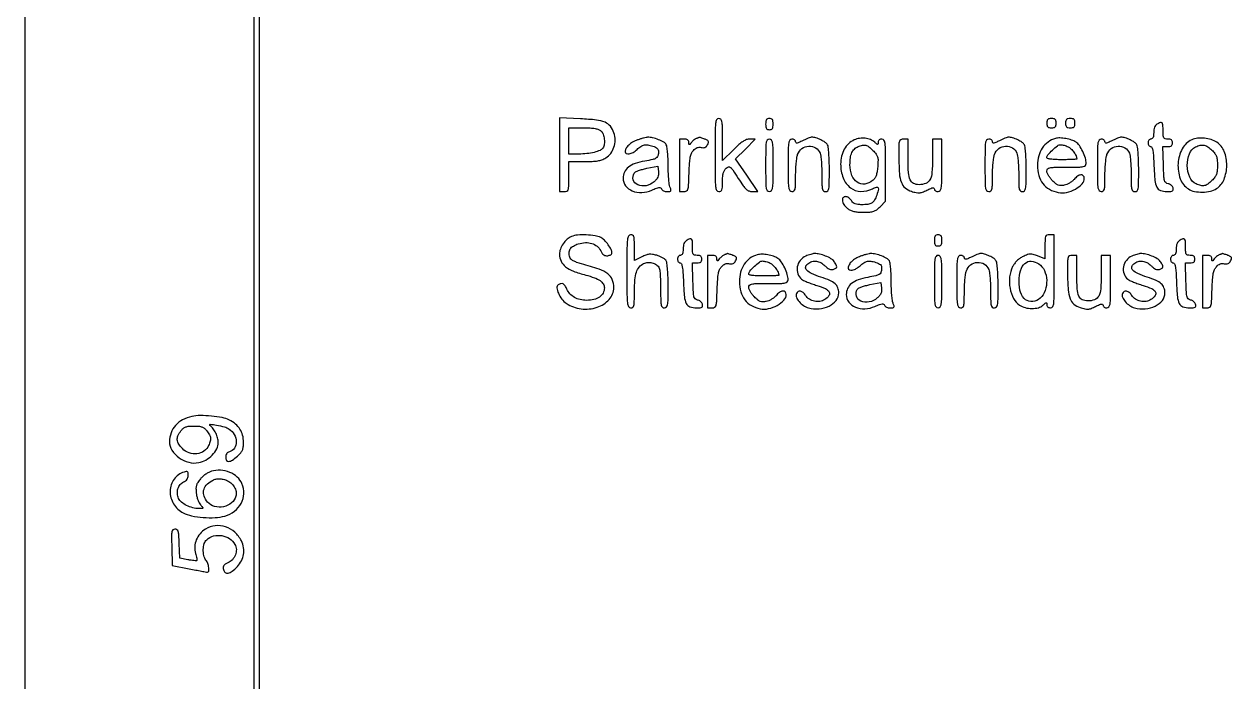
# Model space of a CAD drawing. Extents: x 0 to 836, y 5 to 589.
# Drawn here: x 249.7 to 304.3, y 339.8 to 369.5 of the extents above; entities that cross this region are included whole.
import ezdxf

# ---------------------------------------------------------------- set-up
doc = ezdxf.new("R2010")
doc.units = 0
doc.header["$MEASUREMENT"] = 0

msp = doc.modelspace()

# ---------------------------------------------------------------- linework, layer by layer
for points in [[(201.712326, 537.783562, -0.000001), (217.055896, 537.76491, -0.426088)], [(546.939, 229.3929, -0.000106), (546.943559, 250.949215, -0.000176), (546.957638, 269.095817, -0.000001), (546.976289, 285.583213, -0.415883)], [(836.0595, 588.6891), (420.497259, 588.710259, 0.000013), (261.145696, 588.714318, 0.000021), (126.989856, 588.708632), (4.934769, 588.698274, 0.19889), (4.878609, 588.675009, 0.198853), (4.855343, 588.618859), (4.83877, 516.273901, 0.000036), (4.826254, 436.744061, 0.000021), (4.8222, 342.282364), (4.8222, 95.946129), (4.469225, 95.920114, 0.031904), (4.160456, 95.877435, 0.315999), (4.075312, 95.787407, 0.415411), (4.137995, 95.703578, 0.035338), (4.43445, 95.6826), (4.8222, 95.6826), (4.8222, 50.2101), (4.8222, 4.7376), (420.462, 4.7376), (836.1018, 4.7376)], [(604.852986, 529.408162, -0.000002), (620.423836, 529.389509, -0.550615)], [(238.738155, 529.614638, -0.000002), (224.300981, 529.63329, -0.415836)], [(308.18842, 529.408162, -0.000002), (322.638019, 529.38951, -0.415836)], [(531.796111, 538.074638, -0.000002), (517.6951, 538.093291, -0.426056)], [(413.368417, 538.074638, -0.000002), (399.676779, 538.093291, -0.415815)], [(77.850638, 481.579418, -0.000002), (77.869294, 494.031443, -0.550517)], [(336.166934, 548.220763, -0.000002), (326.827688, 548.233536, -0.413812)], [(77.644162, 421.684687, -0.000002), (77.625507, 409.236574, -0.415775)], [(333.609652, 529.614638, -0.000003), (323.198363, 529.633296, -0.415688)], [(383.716206, 529.408162, -0.000003), (394.123716, 529.389504, -0.425916)], [(307.804163, 420.104962, -0.000005), (315.953334, 420.086299, -0.425768)], [(77.841889, 210.212758, -0.000002), (77.851786, 217.49274, -0.413814)], [(319.4496, 319.9572), (289.8819, 319.9572), (260.3142, 319.9572), (260.3142, 357.693793, -0.000106), (260.318377, 377.343724, -0.000595)]]:
    msp.add_lwpolyline(points, format="xyb")
msp.add_lwpolyline([(260.0604, 395.505), (260.0604, 357.7311), (260.0604, 319.9572), (254.8998, 319.9572), (249.7392, 319.9572), (249.7392, 357.696876), (249.7392, 395.436552)])
for points in [[(273.8502, 363.5803), (273.8502, 361.9188), (274.0617, 361.9188, 0.093656), (274.184253, 361.941959, 0.227396), (274.245441, 362.00763, 0.071364), (274.269252, 362.154809, 0.004478), (274.2732, 362.5956), (274.2732, 363.2724), (274.97115, 363.272716, 0.010912), (275.331135, 363.280737, 0.031219), (275.579934, 363.307339, 0.043633), (275.77069, 363.357298, 0.051092), (275.939442, 363.43787, 0.094284), (276.163862, 363.640967, 0.082753), (276.310603, 363.921396, 0.079955), (276.36169, 364.243297, 0.079314), (276.309467, 364.565923, 0.088667), (276.148562, 364.863531, 0.12539), (275.909592, 365.044746, 0.073443), (275.516604, 365.146224, 0.015496), (274.808019, 365.199532), (273.8502, 365.241801)], [(280.872, 363.5685, 0.001596), (280.875368, 362.513267, 0.023961), (280.895319, 362.146163, 0.091778), (280.944571, 361.97821, 0.282824), (281.0412, 361.9188, 0.115966), (281.130185, 361.93972, 0.189973), (281.181336, 361.996474, 0.079394), (281.205113, 362.114014, 0.010285), (281.2104, 362.370988, -0.018436), (281.218688, 362.595691, -0.04744), (281.245919, 362.755725, -0.065326), (281.295363, 362.874716, -0.077894), (281.371665, 362.969119, -0.109376), (281.477287, 363.029269, -0.252552), (281.564151, 363.012116, -0.072124), (281.669469, 362.896094, -0.004722), (281.919858, 362.516931, 0.008992), (282.143774, 362.184074, 0.051594), (282.282723, 362.023477, 0.098952), (282.407233, 361.945904, 0.090224), (282.556215, 361.9188), (282.805643, 361.9188), (282.30306, 362.655315), (281.800478, 363.391831), (282.242799, 363.839715), (282.68512, 364.2876), (282.436663, 364.2876, 0.088776), (282.29077, 364.261491, 0.056684), (282.136543, 364.183648, 0.037594), (281.95087, 364.040785, 0.012295), (281.699303, 363.803798), (281.2104, 363.319997), (281.2104, 364.269098, 0.003277), (281.206548, 364.85675, 0.040851), (281.18548, 365.078412, 0.149503), (281.134019, 365.178915, 0.202908), (281.0412, 365.2182, 0.282824), (280.944571, 365.15879, 0.091778), (280.895319, 364.990838, 0.023961), (280.875368, 364.623733, 0.001596)], [(283.1562, 364.9644, 0.030703), (283.164005, 364.837422, 0.116834), (283.19145, 364.763475, 0.166173), (283.242888, 364.72409, 0.081208), (283.3254, 364.7106, 0.081208), (283.407912, 364.72409, 0.166173), (283.45935, 364.763475, 0.116834), (283.486795, 364.837422, 0.030703), (283.4946, 364.9644, 0.030703), (283.486795, 365.091378, 0.116834), (283.45935, 365.165325, 0.166173), (283.407912, 365.20471, 0.081208), (283.3254, 365.2182, 0.081208), (283.242888, 365.20471, 0.166173), (283.19145, 365.165325, 0.116834), (283.164005, 365.091378, 0.030703)], [(295.8462, 365.0067, 0.045527), (295.855992, 364.899384, 0.152009), (295.8885, 364.8375, 0.152009), (295.950384, 364.804992, 0.045527), (296.0577, 364.7952, 0.045527), (296.165016, 364.804992, 0.152009), (296.2269, 364.8375, 0.152009), (296.259408, 364.899384, 0.045527), (296.2692, 365.0067, 0.045527), (296.259408, 365.114016, 0.152009), (296.2269, 365.1759, 0.152009), (296.165016, 365.208408, 0.045527), (296.0577, 365.2182, 0.045527), (295.950384, 365.208408, 0.152009), (295.8885, 365.1759, 0.152009), (295.855992, 365.114016, 0.045527)], [(296.6922, 365.0067, 0.045527), (296.701992, 364.899384, 0.152009), (296.7345, 364.8375, 0.152009), (296.796384, 364.804992, 0.045527), (296.9037, 364.7952, 0.045527), (297.011016, 364.804992, 0.152009), (297.0729, 364.8375, 0.152009), (297.105408, 364.899384, 0.045527), (297.1152, 365.0067, 0.045527), (297.105408, 365.114016, 0.152009), (297.0729, 365.1759, 0.152009), (297.011016, 365.208408, 0.045527), (296.9037, 365.2182, 0.045527), (296.796384, 365.208408, 0.152009), (296.7345, 365.1759, 0.152009), (296.701992, 365.114016, 0.045527)], [(300.81645, 364.957624, 0.098841), (300.75322, 364.901667, 0.069138), (300.706525, 364.81843, 0.057255), (300.677848, 364.710107, 0.03612), (300.6684, 364.579496, -0.026159), (300.66142, 364.446175, -0.076519), (300.638055, 364.357399, -0.12924), (300.597986, 364.306526, -0.163071), (300.5415, 364.2876, 0.130775), (300.492791, 364.274639, 0.10214), (300.451613, 364.23825, 0.08892), (300.424064, 364.183492, 0.072314), (300.4146, 364.1184, 0.06757), (300.42338, 364.053725, 0.084284), (300.449058, 363.998902, 0.099634), (300.487172, 363.962242, 0.142799), (300.531905, 363.9492, -0.310249), (300.591674, 363.908163, -0.049636), (300.631304, 363.764002, -0.02724), (300.660269, 363.512402, -0.005788), (300.681688, 363.071814, 0.013058), (300.72304, 362.417501, 0.094725), (300.809153, 362.115896, 0.191352), (300.974167, 361.969507, 0.087101), (301.263039, 361.9188, 0.014919), (301.440937, 361.924109, 0.119538), (301.518739, 361.947974, 0.247714), (301.548497, 361.996556, 0.080097), (301.540156, 362.083246, 0.089037), (301.510167, 362.148056, 0.064351), (301.456403, 362.206995, 0.063097), (301.388115, 362.251417, 0.077433), (301.315426, 362.273596, -0.152462), (301.214508, 362.321623, -0.14769), (301.157283, 362.41912, -0.047759), (301.128685, 362.619087, -0.004316), (301.109486, 363.12435), (301.085273, 363.9492), (301.299836, 363.9492, 0.043572), (301.401828, 363.958105, 0.12402), (301.46643, 363.987028, 0.15092), (301.502239, 364.038982, 0.076122), (301.5144, 364.1184, 0.07578), (301.502339, 364.197523, 0.149477), (301.466812, 364.24953, 0.124434), (301.402962, 364.278593, 0.044917), (301.3029, 364.2876, -0.058662), (301.183888, 364.301611, -0.210352), (301.1243, 364.34682, -0.114574), (301.097159, 364.441582, -0.012699), (301.0914, 364.6683, 0.014536), (301.0839, 364.92623, 0.17727), (301.045238, 365.015418, 0.304227), (300.970941, 365.032048, 0.039259)], [(275.725889, 364.655188, -0.124195), (275.822784, 364.509878, -0.058175), (275.873507, 364.288023, -0.057786), (275.871915, 364.057324, -0.11126), (275.809906, 363.884204, -0.153315), (275.68287, 363.776991, -0.037866), (275.420905, 363.689881, -0.034659), (275.087263, 363.630533, -0.026693), (274.717909, 363.6108), (274.2732, 363.6108), (274.2732, 364.203), (274.2732, 364.7952), (274.922189, 364.7952, -0.010883), (275.243463, 364.788206, -0.032248), (275.462605, 364.764445, -0.048087), (275.617045, 364.721939, -0.092988)], [(277.376194, 364.249474, 0.045132), (277.154217, 364.146926, 0.058971), (276.975108, 364.013356, 0.069601), (276.856422, 363.86454, 0.127897), (276.813891, 363.71655, 0.305825), (276.867381, 363.632757, 0.151805), (276.9985, 363.618573, 0.08593), (277.181175, 363.688376, 0.062322), (277.353409, 363.8223, -0.057188), (277.523739, 363.957563, -0.098679), (277.6925, 364.021118, -0.090246), (277.883291, 364.01796, -0.041715), (278.122608, 363.949159, -0.043735), (278.233548, 363.895468, -0.120237), (278.295088, 363.834896, -0.122073), (278.321291, 363.753389, -0.045779), (278.318465, 363.632554, -0.079849), (278.280818, 363.498733, -0.160975), (278.206721, 363.419642, -0.07298), (278.058547, 363.365038, -0.007893), (277.6995, 363.295396, 0.038779), (277.264047, 363.182666, 0.085563), (276.963813, 363.018043, 0.114272), (276.788996, 362.79783, 0.111313), (276.7266, 362.521029, 0.161237), (276.83884, 362.182019, 0.135936), (277.138553, 361.948865, 0.112785), (277.5658, 361.877153, 0.089777), (278.021423, 361.987395, -0.010307), (278.230111, 362.07461, -0.064537), (278.342025, 362.102752, -0.161931), (278.408767, 362.08897, -0.171578), (278.452068, 362.03821, 0.13038), (278.48511, 361.992481, 0.063121), (278.546722, 361.953877, 0.056187), (278.62544, 361.927669, 0.052331), (278.709951, 361.9188, 0.026687), (278.831242, 361.925278, 0.235689), (278.875094, 361.953365, 0.207615), (278.882162, 362.007932, 0.020681), (278.839506, 362.135807, -0.059432), (278.807407, 362.26441, -0.010438), (278.781236, 362.512746, -0.011187), (278.763053, 362.806832, -0.009844), (278.757, 363.114269, 0.010327), (278.750735, 363.417545, 0.012832), (278.731856, 363.699028, 0.011159), (278.704876, 363.932705, 0.088764), (278.671405, 364.03566, 0.142291), (278.561345, 364.14824, 0.034838), (278.324872, 364.260834, 0.036269), (278.05681, 364.34441, 0.063902), (277.8264, 364.368015, 0.047408), (277.757321, 364.359665, 0.010608), (277.641806, 364.331856, 0.010916), (277.509279, 364.293849, 0.010361)], [(280.026, 364.309496, 0.049922), (279.969964, 364.280988, 0.025899), (279.906103, 364.235188, 0.02547), (279.844781, 364.180872, 0.03515), (279.796041, 364.125825, -0.009115), (279.732844, 364.046493, -0.257729), (279.709219, 364.037182, -0.356194), (279.694238, 364.053028, -0.013709), (279.690291, 364.13955, 0.102763), (279.675496, 364.204796, 0.135371), (279.63651, 364.251376, 0.105335), (279.570642, 364.27883, 0.046285), (279.4761, 364.2876), (279.2646, 364.2876), (279.2646, 363.1032), (279.2646, 361.9188), (279.468172, 361.9188, 0.128109), (279.585168, 361.949276, 0.20014), (279.648579, 362.029964, 0.055589), (279.678106, 362.212991, 0.003544), (279.700822, 362.75612, -0.007196), (279.722821, 363.203761, -0.031261), (279.756197, 363.46725, -0.05409), (279.80981, 363.642695, -0.083057), (279.895399, 363.776112, -0.045189), (279.980848, 363.854822, -0.073178), (280.067011, 363.902787, -0.081311), (280.156471, 363.920883, -0.070927), (280.251564, 363.91093, 0.058056), (280.344618, 363.898771, 0.106623), (280.419207, 363.913775, 0.10764), (280.480516, 363.958046, 0.059958), (280.53362, 364.033837, 0.045464), (280.573952, 364.12909, 0.197191), (280.569164, 364.189024, 0.158733), (280.522046, 364.236279, 0.027179), (280.404597, 364.2884, 0.004676), (280.318989, 364.320035, 0.00721), (280.244336, 364.345622, 0.002934), (280.180358, 364.366109, 0.178764), (280.168543, 364.365521, -0.006946), (280.157661, 364.361053, -0.000317), (280.120218, 364.346309, -0.000528), (280.075752, 364.328886, -0.000379)], [(283.1562, 363.1032, 0.002431), (283.15982, 362.358567, 0.033055), (283.180371, 362.088, 0.126958), (283.231308, 361.965639, 0.235138), (283.3254, 361.9188, 0.235138), (283.419492, 361.965639, 0.126958), (283.470429, 362.088, 0.033055), (283.49098, 362.358567, 0.002431), (283.4946, 363.1032, 0.002431), (283.49098, 363.847833, 0.033055), (283.470429, 364.1184, 0.126958), (283.419492, 364.240761, 0.235138), (283.3254, 364.2876, 0.235138), (283.231308, 364.240761, 0.126958), (283.180371, 364.1184, 0.033055), (283.15982, 363.847833, 0.002431)], [(284.823788, 364.21212, -0.011329), (284.66111, 364.133773, -0.073194), (284.573779, 364.108657, -0.232671), (284.529061, 364.12364, -0.200185), (284.5098, 364.16982, 0.142249), (284.496758, 364.214734, 0.0997), (284.460097, 364.253002, 0.084473), (284.405274, 364.278782, 0.067857), (284.3406, 364.2876, 0.235138), (284.246508, 364.240761, 0.126958), (284.195571, 364.1184, 0.033055), (284.17502, 363.847833, 0.002431), (284.1714, 363.1032, 0.002431), (284.17502, 362.358567, 0.033055), (284.195571, 362.088, 0.126958), (284.246508, 361.965639, 0.235138), (284.3406, 361.9188, 0.163174), (284.432014, 361.949449, 0.173904), (284.483585, 362.028259, 0.053804), (284.505528, 362.199339, 0.005015), (284.5098, 362.625276, -0.01151), (284.516467, 362.914837, -0.011887), (284.536454, 363.200684, -0.011673), (284.565399, 363.447107, -0.048828), (284.600537, 363.592039, -0.148057), (284.794301, 363.858123, -0.14864), (285.102807, 363.971539, -0.155452), (285.411972, 363.89218, -0.163375), (285.61083, 363.649864, -0.058975), (285.643253, 363.520463, -0.010602), (285.66971, 363.272955, -0.01131), (285.688082, 362.980166, -0.010012), (285.6942, 362.674693, 0.004535), (285.698362, 362.21584, 0.05056), (285.720084, 362.034437, 0.169106), (285.771676, 361.951272, 0.171786), (285.8634, 361.9188, 0.207268), (285.956378, 361.959073, 0.146553), (286.007793, 362.062258, 0.039686), (286.028784, 362.290028, 0.003142), (286.0326, 362.897262, 0.007826), (286.026557, 363.283307, 0.010412), (286.008273, 363.633755, 0.007935), (285.982399, 363.924298, 0.096979), (285.949786, 364.030463, 0.124176), (285.849942, 364.140144, 0.034941), (285.647009, 364.255091, 0.035968), (285.420555, 364.343867, 0.07557), (285.234164, 364.3722, 0.080817), (285.178979, 364.363222, 0.012341), (285.073856, 364.325176, 0.013531), (284.951069, 364.27341, 0.011359)], [(287.155216, 364.250071, 0.084726), (286.901544, 364.080505, 0.075072), (286.705929, 363.829831, 0.069805), (286.582588, 363.515011, 0.058378), (286.540516, 363.158286, 0.090663), (286.654231, 362.533591, 0.139322), (286.979427, 362.094764, 0.158548), (287.452457, 361.926529, 0.126791), (287.982601, 362.047873, -0.046595), (288.157634, 362.118622, -0.375979), (288.230348, 362.085427, -0.182302), (288.237538, 361.970807, -0.016332), (288.142307, 361.693379, -0.048871), (288.047248, 361.501989, -0.125197), (287.936272, 361.395866, -0.101845), (287.773137, 361.343436, -0.02609), (287.494927, 361.327895, -0.02375), (287.320691, 361.335542, -0.062835), (287.199064, 361.362339, -0.088702), (287.113777, 361.411091, -0.096084), (287.053456, 361.485232, 0.061183), (287.008358, 361.549263, 0.041178), (286.943007, 361.61047, 0.04125), (286.868707, 361.659992, 0.062498), (286.796679, 361.688812, 0.250413), (286.6688, 361.658201, 0.239939), (286.619888, 361.533623, 0.120381), (286.688277, 361.338088, 0.082239), (286.847709, 361.16354, 0.053828), (286.981911, 361.079596, 0.053629), (287.131104, 361.026106, 0.041789), (287.318257, 360.997136, 0.017512), (287.573317, 360.9882, 0.015575), (287.861577, 360.997181, 0.064139), (288.03268, 361.030159, 0.08167), (288.168574, 361.101162, 0.035249), (288.323308, 361.235492), (288.5706, 361.482785), (288.5706, 362.885192, 0.001955), (288.56712, 363.775333, 0.02807), (288.546898, 364.091149, 0.108876), (288.49668, 364.234496, 0.259856), (288.4014, 364.2876, 0.07174), (288.333035, 364.27774, 0.10155), (288.278909, 364.248949, 0.113349), (288.244458, 364.203984, 0.107422), (288.2322, 364.147588, -0.025856), (288.228052, 364.067431, -0.382366), (288.208845, 364.05, -0.179392), (288.174647, 364.062424, -0.008023), (288.078599, 364.146583, 0.087496), (287.888227, 364.266207, 0.068824), (287.651746, 364.326348, 0.065876), (287.397486, 364.321274, 0.067269)], [(287.99508, 363.776336, -0.028289), (288.141525, 363.61231, -0.096102), (288.207509, 363.485771, -0.078255), (288.228324, 363.330009, -0.01485), (288.213096, 363.043181, -0.018346), (288.184294, 362.803155, -0.048779), (288.141027, 362.636217, -0.066315), (288.076241, 362.512835, -0.068654), (287.982052, 362.412345, -0.1375), (287.625429, 362.258459, -0.187468), (287.288316, 362.339723, -0.153393), (287.047369, 362.65069, -0.088931), (286.9632, 363.120171, -0.031532), (286.983563, 363.442746, -0.072375), (287.048469, 363.676735, -0.096274), (287.162101, 363.840349, -0.097505), (287.32828, 363.94861, -0.040104), (287.530148, 364.011685, -0.119441), (287.67399, 364.009516, -0.105779), (287.811043, 363.940997, -0.027762)], [(289.167575, 363.46275, 0.015155), (289.193778, 362.737144, 0.072228), (289.280295, 362.332444, 0.128564), (289.450741, 362.088854, 0.099845), (289.734856, 361.931607, 0.020801), (289.950166, 361.873206, 0.074848), (290.091686, 361.862734, 0.075092), (290.229776, 361.894406, 0.021024), (290.432806, 361.984443, -0.011283), (290.604417, 362.064582, -0.06643), (290.699624, 362.092129, -0.206997), (290.748862, 362.079071, -0.229751), (290.7702, 362.035086, 0.14399), (290.783241, 361.990741, 0.099485), (290.819903, 361.952959, 0.083874), (290.874722, 361.9275, 0.066955), (290.9394, 361.9188, 0.235138), (291.033492, 361.965639, 0.126958), (291.084429, 362.088, 0.033055), (291.10498, 362.358567, 0.002431), (291.1086, 363.1032), (291.1086, 364.2876), (290.8971, 364.2876), (290.6856, 364.2876), (290.6856, 363.412412, -0.017781), (290.662954, 362.775813, -0.100753), (290.572265, 362.450591, -0.184664), (290.390016, 362.286569, -0.092158), (290.080333, 362.229, -0.115478), (289.828055, 362.288053, -0.180938), (289.677418, 362.448807, -0.085111), (289.603617, 362.771109, -0.013823), (289.5858, 363.41547), (289.5858, 364.2876), (289.3743, 364.2876, 0.111773), (289.251479, 364.259797, 0.223616), (289.189848, 364.184443, 0.059674), (289.167948, 364.012051, 0.003234)], [(293.706788, 364.21212, -0.011329), (293.54411, 364.133773, -0.073194), (293.456779, 364.108657, -0.232671), (293.412061, 364.12364, -0.200185), (293.3928, 364.16982, 0.142249), (293.379758, 364.214734, 0.0997), (293.343098, 364.253002, 0.084473), (293.288274, 364.278782, 0.067857), (293.2236, 364.2876, 0.235138), (293.129508, 364.240761, 0.126958), (293.078571, 364.1184, 0.033055), (293.05802, 363.847833, 0.002431), (293.0544, 363.1032, 0.002431), (293.05802, 362.358567, 0.033055), (293.078571, 362.088, 0.126958), (293.129508, 361.965639, 0.235138), (293.2236, 361.9188, 0.163174), (293.315014, 361.949449, 0.173904), (293.366585, 362.028259, 0.053804), (293.388528, 362.199339, 0.005015), (293.3928, 362.625276, -0.01151), (293.399467, 362.914837, -0.011887), (293.419454, 363.200684, -0.011673), (293.448399, 363.447107, -0.048828), (293.483537, 363.592039, -0.148057), (293.677301, 363.858123, -0.14864), (293.985807, 363.971539, -0.155452), (294.294972, 363.89218, -0.163375), (294.49383, 363.649864, -0.058975), (294.526253, 363.520463, -0.010602), (294.55271, 363.272955, -0.01131), (294.571082, 362.980166, -0.010012), (294.5772, 362.674693, 0.004535), (294.581362, 362.21584, 0.05056), (294.603084, 362.034437, 0.169106), (294.654676, 361.951272, 0.171786), (294.7464, 361.9188, 0.207268), (294.839378, 361.959073, 0.146553), (294.890793, 362.062258, 0.039686), (294.911784, 362.290028, 0.003142), (294.9156, 362.897262, 0.007826), (294.909557, 363.283307, 0.010412), (294.891273, 363.633755, 0.007935), (294.865399, 363.924298, 0.096979), (294.832786, 364.030463, 0.124176), (294.732942, 364.140144, 0.034941), (294.530009, 364.255091, 0.035968), (294.303555, 364.343867, 0.07557), (294.117164, 364.3722, 0.080817), (294.061979, 364.363222, 0.012341), (293.956856, 364.325176, 0.013531), (293.834069, 364.27341, 0.011359)], [(296.230426, 364.313042, 0.092517), (295.900274, 364.154502, 0.087779), (295.642433, 363.88511, 0.081472), (295.479005, 363.524776, 0.065899), (295.4232, 363.1032, 0.067919), (295.485469, 362.646905, 0.096026), (295.668061, 362.280877, 0.100957), (295.96592, 362.022062, 0.082359), (296.363462, 361.877041, 0.101635), (296.737403, 361.883447, 0.07133), (297.13234, 362.03306, 0.077586), (297.435922, 362.268382, 0.191421), (297.5382, 362.525747, 0.200441), (297.49162, 362.637273, 0.229403), (297.383119, 362.674258, 0.127307), (297.228818, 362.613389, 0.06449), (297.076078, 362.468858, -0.053644), (296.990285, 362.384087, -0.034071), (296.874565, 362.304219, -0.03402), (296.748719, 362.240613, -0.052425), (296.632139, 362.205161, -0.044414), (296.479205, 362.189556, -0.09592), (296.363255, 362.210456, -0.079985), (296.250627, 362.276329, -0.024142), (296.103389, 362.409995, -0.03084), (296.004964, 362.521374, -0.03151), (295.921749, 362.643249, -0.033199), (295.863592, 362.757824, -0.101176), (295.8462, 362.842892, -0.180216), (295.882309, 362.939822, -0.167106), (295.974275, 362.993266, -0.045386), (296.178964, 363.01475, -0.003465), (296.7345, 363.0186, 0.003631), (297.279302, 363.022556, 0.042986), (297.489478, 363.043738, 0.152574), (297.585322, 363.094758, 0.197201), (297.6228, 363.186088, 0.076517), (297.585504, 363.428368, 0.035032), (297.467904, 363.726686, 0.03458), (297.314069, 363.998712, 0.10209), (297.162695, 364.149517, 0.065926), (296.965074, 364.244583, 0.035784), (296.703117, 364.310128, 0.035856), (296.437675, 364.337286, 0.073495)], [(296.80579, 363.939871, -0.087904), (296.934632, 363.851179, -0.041573), (297.066502, 363.697589, -0.041364), (297.168446, 363.528929, -0.115762), (297.1998, 363.395319, -0.394154), (297.185356, 363.379843, -0.003103), (297.00099, 363.368256, -0.008833), (296.782512, 363.359755, -0.005307), (296.523, 363.357, -0.009821), (296.236082, 363.362636, -0.023636), (296.024464, 363.380997, -0.025178), (295.877572, 363.408358, -0.347082), (295.8462, 363.448108, -0.182158), (295.895115, 363.577918, -0.024088), (296.102995, 363.792774, -0.024757), (296.331102, 363.986561, -0.165159), (296.470212, 364.0338, -0.04989), (296.53406, 364.027413, -0.018383), (296.622177, 364.006208, -0.018007), (296.717368, 363.975828, -0.02065)], [(298.782788, 364.21212, -0.011329), (298.62011, 364.133773, -0.073194), (298.532779, 364.108657, -0.232671), (298.488061, 364.12364, -0.200185), (298.4688, 364.16982, 0.142249), (298.455758, 364.214734, 0.0997), (298.419098, 364.253002, 0.084473), (298.364274, 364.278782, 0.067857), (298.2996, 364.2876, 0.235138), (298.205508, 364.240761, 0.126958), (298.154571, 364.1184, 0.033055), (298.13402, 363.847833, 0.002431), (298.1304, 363.1032, 0.002431), (298.13402, 362.358567, 0.033055), (298.154571, 362.088, 0.126958), (298.205508, 361.965639, 0.235138), (298.2996, 361.9188, 0.163174), (298.391014, 361.949449, 0.173904), (298.442585, 362.028259, 0.053804), (298.464528, 362.199339, 0.005015), (298.4688, 362.625276, -0.01151), (298.475467, 362.914837, -0.011887), (298.495454, 363.200684, -0.011673), (298.524399, 363.447107, -0.048828), (298.559537, 363.592039, -0.148057), (298.753301, 363.858123, -0.14864), (299.061807, 363.971539, -0.155452), (299.370972, 363.89218, -0.163375), (299.56983, 363.649864, -0.058975), (299.602253, 363.520463, -0.010602), (299.62871, 363.272955, -0.01131), (299.647082, 362.980166, -0.010012), (299.6532, 362.674693, 0.004535), (299.657362, 362.21584, 0.05056), (299.679084, 362.034437, 0.169106), (299.730676, 361.951272, 0.171786), (299.8224, 361.9188, 0.207268), (299.915378, 361.959073, 0.146553), (299.966793, 362.062258, 0.039686), (299.987784, 362.290028, 0.003142), (299.9916, 362.897262, 0.007826), (299.985557, 363.283307, 0.010412), (299.967273, 363.633755, 0.007935), (299.941399, 363.924298, 0.096979), (299.908786, 364.030463, 0.124176), (299.808942, 364.140144, 0.034941), (299.606009, 364.255091, 0.035968), (299.379555, 364.343867, 0.07557), (299.193164, 364.3722, 0.080817), (299.137979, 364.363222, 0.012341), (299.032856, 364.325176, 0.013531), (298.910069, 364.27341, 0.011359)], [(302.383216, 364.250698, 0.167016), (301.956757, 363.850953, 0.105481), (301.768688, 363.188348, 0.10455), (301.866824, 362.501765, 0.161493), (302.236022, 362.036268, 0.097094), (302.504883, 361.926863, 0.051576), (302.864288, 361.894495, 0.051359), (303.225801, 361.936572, 0.090632), (303.501818, 362.053032, 0.153817), (303.842147, 362.469173, 0.09316), (303.9662, 363.098945, 0.093657), (303.853032, 363.72776, 0.157771), (303.519998, 364.141455, 0.068059), (303.26059, 364.264891, 0.053155), (302.95462, 364.327557, 0.053847), (302.647073, 364.323932, 0.075825)], [(303.297508, 363.786508, -0.034195), (303.427631, 363.637255, -0.0755), (303.499659, 363.504766, -0.065802), (303.534566, 363.345549, -0.021106), (303.5448, 363.1032, -0.021106), (303.534566, 362.860851, -0.065802), (303.499659, 362.701634, -0.0755), (303.427631, 362.569145, -0.034195), (303.297508, 362.419892, -0.035581), (303.1106, 362.257848, -0.108185), (302.958468, 362.188518, -0.116132), (302.797742, 362.191598, -0.044314), (302.58521, 362.266529, -0.189897), (302.293877, 362.568212, -0.09472), (302.184743, 363.09642, -0.094894), (302.278168, 363.626819, -0.191358), (302.560401, 363.934853, -0.054419), (302.769871, 364.00947, -0.10844), (302.944997, 364.012523, -0.10227), (303.112011, 363.941432, -0.044814)], [(278.124608, 362.364454, -0.127608), (277.759842, 362.185309, -0.15392), (277.381769, 362.2243, -0.223532), (277.182378, 362.450381, -0.215137), (277.225356, 362.753387, -0.140339), (277.282334, 362.804093, -0.021639), (277.422902, 362.864371, -0.022716), (277.59961, 362.922226, -0.01799), (277.795111, 362.969034), (278.2917, 363.069194), (278.319675, 362.81275, -0.049548), (278.320959, 362.679675, -0.080436), (278.293057, 362.570355, -0.074922), (278.230267, 362.470199, -0.037739)], [(274.390635, 359.890086, 0.090498), (274.194004, 359.765574, 0.05793), (274.017292, 359.560012, 0.058109), (273.893065, 359.320372, 0.093363), (273.852891, 359.094441, 0.11014), (273.926239, 358.780622, 0.112769), (274.125632, 358.530791, 0.077547), (274.481068, 358.328304, 0.02833), (275.0346, 358.153186, -0.022549), (275.432464, 358.032354, -0.066188), (275.686956, 357.9024, -0.105652), (275.829243, 357.751481, -0.139075), (275.879305, 357.569938, -0.120223), (275.821262, 357.339365, -0.119695), (275.663498, 357.160989, -0.096611), (275.410287, 357.049198, -0.055842), (275.07826, 357.012, -0.058293), (274.783981, 357.046426, -0.070865), (274.525857, 357.147852, -0.077018), (274.323122, 357.308347, -0.088918), (274.190253, 357.51561, 0.042436), (274.108087, 357.674396, 0.139083), (274.021049, 357.752612, 0.178886), (273.920112, 357.762907, 0.080528), (273.796337, 357.708655, 0.291599), (273.735346, 357.5755, 0.06936), (273.805089, 357.329661, 0.060431), (273.960499, 357.06782, 0.080817), (274.161735, 356.879162, 0.117466), (274.828564, 356.629682, 0.111256), (275.550695, 356.700281, 0.128953), (276.097862, 357.055294, 0.186819), (276.3036, 357.586711, 0.093229), (276.234657, 357.953248, 0.141935), (276.038935, 358.208671, 0.077528), (275.64176, 358.415562, 0.014288), (274.849704, 358.657896, -0.017915), (274.627599, 358.727616, -0.043146), (274.47084, 358.798794, -0.061344), (274.367923, 358.874624, -0.127161), (274.315253, 358.958578, -0.087432), (274.28806, 359.161966, -0.132297), (274.341313, 359.331371, -0.117769), (274.478877, 359.464415, -0.060861), (274.699343, 359.560937, -0.061093), (275.023993, 359.616352, -0.08603), (275.314803, 359.579925, -0.097843), (275.549129, 359.454543, -0.104831), (275.7114, 359.252026, 0.035062), (275.781791, 359.133717, 0.087051), (275.852459, 359.062349, 0.110128), (275.932147, 359.028912, 0.079919), (276.02865, 359.027134, 0.040467), (276.101512, 359.043578, 0.055293), (276.163085, 359.070584, 0.068458), (276.205259, 359.10335, 0.195844), (276.219, 359.137085, 0.114062), (276.1796, 359.30755, 0.041377), (276.051815, 359.522189, 0.041432), (275.883825, 359.720617, 0.077206), (275.714169, 359.844668, 0.082918), (275.456515, 359.927711, 0.028016), (275.06252, 359.963394, 0.028215), (274.664581, 359.954593, 0.076514)], [(276.8958, 358.3233, 0.001596), (276.899168, 357.268067, 0.023961), (276.919119, 356.900962, 0.091778), (276.968371, 356.73301, 0.282824), (277.065, 356.6736, 0.169228), (277.156648, 356.705533, 0.170094), (277.208372, 356.787437, 0.051508), (277.230485, 356.965746, 0.004694), (277.235447, 357.41385, -0.01872), (277.256117, 357.941949, -0.060133), (277.324767, 358.286486, -0.093373), (277.451229, 358.516331, -0.105159), (277.64828, 358.6731, -0.109232), (277.856012, 358.725013, -0.090596), (278.08173, 358.690111, -0.096659), (278.268518, 358.581462, -0.148383), (278.366669, 358.423729, -0.046416), (278.386134, 358.309821, -0.006013), (278.402053, 358.063178, -0.006969), (278.413369, 357.769335, -0.005769), (278.417445, 357.45615, 0.004324), (278.422267, 356.97984, 0.048933), (278.444178, 356.792713, 0.165965), (278.495896, 356.707074, 0.176443), (278.5878, 356.6736, 0.207268), (278.680778, 356.713873, 0.146553), (278.732193, 356.817058, 0.039686), (278.753184, 357.044828, 0.003142), (278.757, 357.652062, 0.008125), (278.75072, 358.038539, 0.010721), (278.731726, 358.390325, 0.008336), (278.704812, 358.681883, 0.095961), (278.670961, 358.791288, 0.101374), (278.614264, 358.859503, 0.035755), (278.509069, 358.932059, 0.033737), (278.378747, 358.99742, 0.03361), (278.240658, 359.044754, 0.025819), (278.043957, 359.086968, 0.066269), (277.89878, 359.090952, 0.064834), (277.755764, 359.056802, 0.023895), (277.565297, 358.973641), (277.2342, 358.809828), (277.2342, 359.391414, 0.006775), (277.229554, 359.73425, 0.064091), (277.206897, 359.879152, 0.184457), (277.155482, 359.947077, 0.140426), (277.065, 359.973, 0.282824), (276.968371, 359.91359, 0.091778), (276.919119, 359.745637, 0.023961), (276.899168, 359.378533, 0.001596)], [(279.58185, 359.712424, 0.098841), (279.51862, 359.656467, 0.069138), (279.471925, 359.57323, 0.057255), (279.443248, 359.464907, 0.03612), (279.4338, 359.334296, -0.026159), (279.42682, 359.200975, -0.076519), (279.403455, 359.112199, -0.12924), (279.363386, 359.061326, -0.163071), (279.3069, 359.0424, 0.130775), (279.258191, 359.029439, 0.10214), (279.217013, 358.99305, 0.08892), (279.189464, 358.938292, 0.072314), (279.18, 358.8732, 0.06757), (279.18878, 358.808525, 0.084284), (279.214458, 358.753702, 0.099634), (279.252572, 358.717042, 0.142799), (279.297305, 358.704, -0.310249), (279.357074, 358.662963, -0.049636), (279.396704, 358.518802, -0.02724), (279.425669, 358.267202, -0.005788), (279.447088, 357.826614, 0.013058), (279.48844, 357.172301, 0.094725), (279.574553, 356.870696, 0.191352), (279.739567, 356.724307, 0.087101), (280.028439, 356.6736, 0.014919), (280.206337, 356.678909, 0.119538), (280.284139, 356.702774, 0.247714), (280.313897, 356.751356, 0.080097), (280.305556, 356.838046, 0.089037), (280.275567, 356.902856, 0.064351), (280.221803, 356.961795, 0.063097), (280.153515, 357.006217, 0.077433), (280.080826, 357.028396, -0.152462), (279.979908, 357.076423, -0.14769), (279.922683, 357.17392, -0.047759), (279.894085, 357.373887, -0.004316), (279.874886, 357.87915), (279.850673, 358.704), (280.065236, 358.704, 0.043572), (280.167228, 358.712905, 0.12402), (280.23183, 358.741828, 0.15092), (280.267639, 358.793782, 0.076122), (280.2798, 358.8732, 0.07578), (280.267739, 358.952323, 0.149477), (280.232212, 359.00433, 0.124434), (280.168362, 359.033393, 0.044917), (280.0683, 359.0424, -0.058662), (279.949288, 359.056411, -0.210352), (279.8897, 359.10162, -0.114574), (279.862559, 359.196382, -0.012699), (279.8568, 359.4231, 0.014536), (279.8493, 359.68103, 0.17727), (279.810638, 359.770218, 0.304227), (279.736341, 359.786848, 0.039259)], [(290.7702, 359.7192, 0.030703), (290.778005, 359.592222, 0.116834), (290.80545, 359.518275, 0.166173), (290.856888, 359.47889, 0.081208), (290.9394, 359.4654, 0.081208), (291.021912, 359.47889, 0.166173), (291.07335, 359.518275, 0.116834), (291.100795, 359.592222, 0.030703), (291.1086, 359.7192, 0.030703), (291.100795, 359.846178, 0.116834), (291.07335, 359.920125, 0.166173), (291.021912, 359.95951, 0.081208), (290.9394, 359.973, 0.081208), (290.856888, 359.95951, 0.166173), (290.80545, 359.920125, 0.116834), (290.778005, 359.846178, 0.030703)], [(295.7616, 359.429906), (295.7616, 358.886811), (295.429938, 359.017092, 0.02038), (295.227573, 359.087208, 0.084046), (295.099447, 359.103319, 0.083306), (294.97259, 359.076434, 0.019818), (294.774288, 358.989136, 0.040952), (294.630726, 358.903824, 0.037114), (294.497858, 358.793662, 0.037814), (294.3853, 358.667577, 0.047508), (294.302381, 358.5348, 0.088835), (294.16697, 358.074461, 0.071709), (294.184668, 357.558551, 0.075747), (294.342054, 357.097064, 0.12842), (294.614206, 356.796189, 0.082686), (294.869302, 356.683783, 0.062092), (295.17416, 356.64516, 0.064783), (295.463195, 356.68218, 0.120272), (295.669906, 356.79408, -0.009051), (295.774419, 356.885276, -0.148329), (295.816619, 356.90336, -0.39538), (295.83985, 356.885966, -0.043795), (295.8462, 356.813612, 0.107422), (295.858458, 356.757216, 0.113349), (295.892909, 356.712251, 0.10155), (295.947035, 356.68346, 0.07174), (296.0154, 356.6736, 0.282824), (296.112029, 356.73301, 0.091778), (296.161281, 356.900962, 0.023961), (296.181232, 357.268067, 0.001596), (296.1846, 358.3233), (296.1846, 359.973), (295.9731, 359.973, 0.077096), (295.851263, 359.954101, 0.226681), (295.790987, 359.897541, 0.086548), (295.766077, 359.773831, 0.006508)], [(301.83165, 359.712424, 0.098841), (301.76842, 359.656467, 0.069138), (301.721725, 359.57323, 0.057255), (301.693048, 359.464907, 0.03612), (301.6836, 359.334296, -0.026159), (301.67662, 359.200975, -0.076519), (301.653255, 359.112199, -0.12924), (301.613186, 359.061326, -0.163071), (301.5567, 359.0424, 0.130775), (301.507991, 359.029439, 0.10214), (301.466812, 358.99305, 0.08892), (301.439264, 358.938292, 0.072314), (301.4298, 358.8732, 0.06757), (301.43858, 358.808525, 0.084284), (301.464258, 358.753702, 0.099634), (301.502372, 358.717042, 0.142799), (301.547105, 358.704, -0.310249), (301.606874, 358.662963, -0.049636), (301.646504, 358.518802, -0.02724), (301.675469, 358.267202, -0.005788), (301.696888, 357.826614, 0.013058), (301.73824, 357.172301, 0.094725), (301.824353, 356.870696, 0.191352), (301.989367, 356.724307, 0.087101), (302.278239, 356.6736, 0.014919), (302.456137, 356.678909, 0.119538), (302.533939, 356.702774, 0.247714), (302.563697, 356.751356, 0.080097), (302.555356, 356.838046, 0.089037), (302.525367, 356.902856, 0.064351), (302.471603, 356.961795, 0.063097), (302.403315, 357.006217, 0.077433), (302.330626, 357.028396, -0.152462), (302.229708, 357.076423, -0.14769), (302.172483, 357.17392, -0.047759), (302.143885, 357.373887, -0.004316), (302.124686, 357.87915), (302.100473, 358.704), (302.315036, 358.704, 0.043572), (302.417028, 358.712905, 0.12402), (302.48163, 358.741828, 0.15092), (302.517439, 358.793782, 0.076122), (302.5296, 358.8732, 0.07578), (302.517539, 358.952323, 0.149477), (302.482013, 359.00433, 0.124434), (302.418162, 359.033393, 0.044917), (302.3181, 359.0424, -0.058662), (302.199088, 359.056411, -0.210352), (302.1395, 359.10162, -0.114574), (302.112359, 359.196382, -0.012699), (302.1066, 359.4231, 0.014536), (302.0991, 359.68103, 0.17727), (302.060438, 359.770218, 0.304227), (301.986141, 359.786848, 0.039259)], [(281.295, 359.064296, 0.049922), (281.238964, 359.035788, 0.025899), (281.175103, 358.989988, 0.02547), (281.113781, 358.935672, 0.03515), (281.065041, 358.880625, -0.009115), (281.001844, 358.801293, -0.257729), (280.978219, 358.791982, -0.356194), (280.963238, 358.807828, -0.013709), (280.959291, 358.89435, 0.102763), (280.944496, 358.959596, 0.135371), (280.90551, 359.006176, 0.105335), (280.839642, 359.03363, 0.046285), (280.7451, 359.0424), (280.5336, 359.0424), (280.5336, 357.858), (280.5336, 356.6736), (280.737172, 356.6736, 0.128109), (280.854168, 356.704076, 0.20014), (280.917579, 356.784764, 0.055589), (280.947106, 356.967791, 0.003544), (280.969822, 357.51092, -0.007196), (280.991821, 357.958561, -0.031261), (281.025197, 358.22205, -0.05409), (281.07881, 358.397495, -0.083057), (281.164399, 358.530912, -0.045189), (281.249848, 358.609622, -0.073178), (281.336011, 358.657587, -0.081311), (281.425471, 358.675683, -0.070927), (281.520564, 358.66573, 0.058056), (281.613618, 358.653571, 0.106623), (281.688207, 358.668575, 0.10764), (281.749516, 358.712846, 0.059958), (281.80262, 358.788637, 0.045464), (281.842952, 358.88389, 0.197191), (281.838164, 358.943824, 0.158733), (281.791046, 358.991079, 0.027179), (281.673597, 359.0432, 0.004676), (281.587989, 359.074835, 0.00721), (281.513336, 359.100422, 0.002934), (281.449358, 359.120909, 0.178764), (281.437543, 359.120321, -0.006946), (281.426661, 359.115853, -0.000317), (281.389218, 359.101109, -0.000528), (281.344752, 359.083686, -0.000379)], [(282.779026, 359.067842, 0.092517), (282.448874, 358.909302, 0.087779), (282.191033, 358.63991, 0.081472), (282.027605, 358.279576, 0.065899), (281.9718, 357.858, 0.067919), (282.034069, 357.401705, 0.096026), (282.216661, 357.035677, 0.100957), (282.51452, 356.776862, 0.082359), (282.912062, 356.631841, 0.101635), (283.286003, 356.638247, 0.07133), (283.68094, 356.78786, 0.077586), (283.984522, 357.023182, 0.191421), (284.0868, 357.280547, 0.200441), (284.04022, 357.392073, 0.229403), (283.931719, 357.429058, 0.127307), (283.777418, 357.368189, 0.06449), (283.624678, 357.223658, -0.053644), (283.538885, 357.138887, -0.034071), (283.423165, 357.059019, -0.03402), (283.297319, 356.995413, -0.052425), (283.180739, 356.959961, -0.044414), (283.027805, 356.944356, -0.09592), (282.911855, 356.965256, -0.079985), (282.799227, 357.031129, -0.024142), (282.651989, 357.164795, -0.03084), (282.553564, 357.276174, -0.03151), (282.470349, 357.398049, -0.033199), (282.412192, 357.512624, -0.101176), (282.3948, 357.597692, -0.180216), (282.430909, 357.694622, -0.167106), (282.522875, 357.748066, -0.045386), (282.727564, 357.76955, -0.003465), (283.2831, 357.7734, 0.003631), (283.827902, 357.777356, 0.042986), (284.038078, 357.798538, 0.152574), (284.133922, 357.849558, 0.197201), (284.1714, 357.940888, 0.076517), (284.134104, 358.183168, 0.035032), (284.016504, 358.481486, 0.03458), (283.862669, 358.753512, 0.10209), (283.711295, 358.904317, 0.065926), (283.513674, 358.999383, 0.035784), (283.251717, 359.064928, 0.035856), (282.986275, 359.092086, 0.073495)], [(284.965316, 359.005651, 0.124004), (284.7139, 358.811624, 0.123792), (284.584196, 358.52153, 0.127782), (284.609047, 358.211827, 0.136798), (284.781838, 357.962569, 0.067854), (284.860608, 357.913489, 0.01002), (285.033657, 357.839981, 0.011144), (285.243047, 357.761319, 0.009375), (285.468102, 357.687157, -0.03009), (285.859125, 357.540093, -0.161809), (286.024655, 357.388727, -0.295779), (286.013975, 357.226983, -0.087639), (285.824538, 357.048773, -0.106313), (285.605764, 356.964369, -0.091388), (285.358803, 356.970765, -0.091169), (285.129847, 357.064876, -0.105117), (284.962504, 357.230852, 0.0655), (284.846833, 357.365194, 0.133614), (284.723283, 357.426942, 0.196605), (284.616895, 357.406434, 0.157712), (284.543016, 357.314935, 0.191649), (284.545053, 357.149323, 0.078786), (284.664166, 356.954281, 0.069492), (284.859509, 356.78068, 0.079761), (285.086331, 356.677043, 0.087537), (285.564605, 356.63158, 0.093887), (286.017011, 356.755368, 0.110727), (286.338668, 357.012758, 0.170467), (286.4556, 357.345767, 0.090535), (286.412589, 357.58136, 0.121011), (286.289961, 357.759837, 0.080593), (286.056503, 357.908524, 0.023175), (285.654343, 358.059863, -0.023341), (285.232866, 358.218631, -0.0964), (285.008987, 358.37151, -0.245689), (284.963346, 358.520307, -0.189173), (285.05472, 358.666655, -0.087578), (285.244749, 358.761758, -0.102432), (285.445372, 358.778884, -0.096752), (285.6451, 358.714486, -0.070263), (285.832192, 358.573699, 0.0332), (285.936576, 358.482327, 0.060901), (286.033895, 358.425176, 0.077047), (286.124568, 358.401486, 0.102632), (286.209047, 358.4102, 0.055669), (286.323276, 358.461014, 0.242038), (286.361789, 358.521622, 0.155493), (286.342638, 358.608328, 0.021281), (286.241606, 358.766488, 0.107559), (286.105004, 358.8926, 0.037105), (285.86251, 359.011845, 0.03728), (285.591254, 359.098234, 0.06413), (285.3558, 359.123217, 0.052887), (285.289748, 359.114712, 0.01468), (285.188749, 359.087511, 0.014648), (285.07554, 359.049776, 0.014873)], [(287.443594, 359.004274, 0.045132), (287.221617, 358.901726, 0.058971), (287.042508, 358.768156, 0.069601), (286.923822, 358.61934, 0.127897), (286.881291, 358.47135, 0.305825), (286.934781, 358.387557, 0.151805), (287.0659, 358.373373, 0.08593), (287.248575, 358.443176, 0.062322), (287.420809, 358.5771, -0.057188), (287.591139, 358.712363, -0.098679), (287.7599, 358.775918, -0.090246), (287.950691, 358.77276, -0.041715), (288.190008, 358.703959, -0.043735), (288.300948, 358.650268, -0.120237), (288.362488, 358.589696, -0.122073), (288.388691, 358.508189, -0.045779), (288.385865, 358.387354, -0.079849), (288.348218, 358.253533, -0.160975), (288.274121, 358.174442, -0.07298), (288.125947, 358.119838, -0.007893), (287.7669, 358.050196, 0.038779), (287.331447, 357.937466, 0.085563), (287.031213, 357.772843, 0.114272), (286.856396, 357.55263, 0.111313), (286.794, 357.275829, 0.161237), (286.90624, 356.936819, 0.135936), (287.205953, 356.703665, 0.112785), (287.6332, 356.631953, 0.089777), (288.088823, 356.742195, -0.010307), (288.297511, 356.82941, -0.064537), (288.409425, 356.857552, -0.161931), (288.476167, 356.84377, -0.171578), (288.519468, 356.79301, 0.13038), (288.55251, 356.747281, 0.063121), (288.614122, 356.708677, 0.056187), (288.69284, 356.682469, 0.052331), (288.777351, 356.6736, 0.026687), (288.898642, 356.680078, 0.235689), (288.942494, 356.708165, 0.207615), (288.949562, 356.762732, 0.020681), (288.906906, 356.890607, -0.059432), (288.874807, 357.01921, -0.010438), (288.848636, 357.267546, -0.011187), (288.830453, 357.561632, -0.009844), (288.8244, 357.869069, 0.010327), (288.818135, 358.172345, 0.012832), (288.799256, 358.453828, 0.011159), (288.772276, 358.687505, 0.088764), (288.738805, 358.79046, 0.142291), (288.628745, 358.90304, 0.034838), (288.392272, 359.015634, 0.036269), (288.12421, 359.09921, 0.063902), (287.8938, 359.122815, 0.047408), (287.824721, 359.114465, 0.010608), (287.709206, 359.086656, 0.010916), (287.576679, 359.048649, 0.010361)], [(290.7702, 357.858, 0.002431), (290.77382, 357.113367, 0.033055), (290.794371, 356.8428, 0.126958), (290.845308, 356.720439, 0.235138), (290.9394, 356.6736, 0.235138), (291.033492, 356.720439, 0.126958), (291.084429, 356.8428, 0.033055), (291.10498, 357.113367, 0.002431), (291.1086, 357.858, 0.002431), (291.10498, 358.602633, 0.033055), (291.084429, 358.8732, 0.126958), (291.033492, 358.995561, 0.235138), (290.9394, 359.0424, 0.235138), (290.845308, 358.995561, 0.126958), (290.794371, 358.8732, 0.033055), (290.77382, 358.602633, 0.002431)], [(292.437788, 358.96692, -0.011329), (292.27511, 358.888573, -0.073194), (292.187779, 358.863457, -0.232671), (292.143061, 358.87844, -0.200185), (292.1238, 358.92462, 0.142249), (292.110758, 358.969534, 0.0997), (292.074097, 359.007802, 0.084473), (292.019274, 359.033582, 0.067857), (291.9546, 359.0424, 0.235138), (291.860508, 358.995561, 0.126958), (291.809571, 358.8732, 0.033055), (291.78902, 358.602633, 0.002431), (291.7854, 357.858, 0.002431), (291.78902, 357.113367, 0.033055), (291.809571, 356.8428, 0.126958), (291.860508, 356.720439, 0.235138), (291.9546, 356.6736, 0.163174), (292.046014, 356.704249, 0.173904), (292.097585, 356.783059, 0.053804), (292.119528, 356.954139, 0.005015), (292.1238, 357.380076, -0.01151), (292.130467, 357.669637, -0.011887), (292.150454, 357.955484, -0.011673), (292.179399, 358.201907, -0.048828), (292.214537, 358.346839, -0.148057), (292.408301, 358.612923, -0.14864), (292.716807, 358.726339, -0.155452), (293.025972, 358.64698, -0.163375), (293.22483, 358.404664, -0.058975), (293.257253, 358.275263, -0.010602), (293.28371, 358.027755, -0.01131), (293.302082, 357.734966, -0.010012), (293.3082, 357.429493, 0.004535), (293.312362, 356.97064, 0.05056), (293.334084, 356.789237, 0.169106), (293.385676, 356.706072, 0.171786), (293.4774, 356.6736, 0.207268), (293.570378, 356.713873, 0.146553), (293.621793, 356.817058, 0.039686), (293.642784, 357.044828, 0.003142), (293.6466, 357.652062, 0.007826), (293.640557, 358.038107, 0.010412), (293.622273, 358.388555, 0.007935), (293.596399, 358.679098, 0.096979), (293.563786, 358.785263, 0.124176), (293.463942, 358.894944, 0.034941), (293.261009, 359.009891, 0.035968), (293.034555, 359.098667, 0.07557), (292.848164, 359.127, 0.080817), (292.792979, 359.118022, 0.012341), (292.687856, 359.079976, 0.013531), (292.565069, 359.02821, 0.011359)], [(296.781575, 358.21755, 0.015155), (296.807778, 357.491944, 0.072228), (296.894295, 357.087244, 0.128564), (297.064741, 356.843654, 0.099845), (297.348856, 356.686407, 0.020801), (297.564166, 356.628006, 0.074848), (297.705686, 356.617534, 0.075092), (297.843776, 356.649206, 0.021024), (298.046806, 356.739243, -0.011283), (298.218417, 356.819382, -0.06643), (298.313624, 356.846929, -0.206997), (298.362862, 356.833871, -0.229751), (298.3842, 356.789886, 0.14399), (298.397241, 356.745541, 0.099485), (298.433902, 356.707759, 0.083874), (298.488722, 356.6823, 0.066955), (298.5534, 356.6736, 0.235138), (298.647492, 356.720439, 0.126958), (298.698429, 356.8428, 0.033055), (298.71898, 357.113367, 0.002431), (298.7226, 357.858), (298.7226, 359.0424), (298.5111, 359.0424), (298.2996, 359.0424), (298.2996, 358.167212, -0.017781), (298.276954, 357.530613, -0.100753), (298.186265, 357.205391, -0.184664), (298.004016, 357.041369, -0.092158), (297.694333, 356.9838, -0.115478), (297.442055, 357.042853, -0.180938), (297.291418, 357.203607, -0.085111), (297.217617, 357.525909, -0.013823), (297.1998, 358.17027), (297.1998, 359.0424), (296.9883, 359.0424, 0.111773), (296.865479, 359.014597, 0.223616), (296.803848, 358.939243, 0.059674), (296.781948, 358.766851, 0.003234)], [(299.685716, 359.005651, 0.124004), (299.4343, 358.811624, 0.123792), (299.304596, 358.52153, 0.127782), (299.329447, 358.211827, 0.136798), (299.502238, 357.962569, 0.067854), (299.581008, 357.913489, 0.01002), (299.754057, 357.839981, 0.011144), (299.963447, 357.761319, 0.009375), (300.188502, 357.687157, -0.03009), (300.579525, 357.540093, -0.161809), (300.745055, 357.388727, -0.295779), (300.734375, 357.226983, -0.087639), (300.544938, 357.048773, -0.106313), (300.326164, 356.964369, -0.091388), (300.079203, 356.970765, -0.091169), (299.850247, 357.064876, -0.105117), (299.682904, 357.230852, 0.0655), (299.567233, 357.365194, 0.133614), (299.443683, 357.426942, 0.196605), (299.337295, 357.406434, 0.157712), (299.263416, 357.314935, 0.191649), (299.265453, 357.149323, 0.078786), (299.384566, 356.954281, 0.069492), (299.579909, 356.78068, 0.079761), (299.806731, 356.677043, 0.087537), (300.285005, 356.63158, 0.093887), (300.737411, 356.755368, 0.110727), (301.059068, 357.012758, 0.170467), (301.176, 357.345767, 0.090535), (301.132989, 357.58136, 0.121011), (301.010361, 357.759837, 0.080593), (300.776903, 357.908524, 0.023175), (300.374743, 358.059863, -0.023341), (299.953266, 358.218631, -0.0964), (299.729387, 358.37151, -0.245689), (299.683746, 358.520307, -0.189173), (299.77512, 358.666655, -0.087578), (299.965149, 358.761758, -0.102432), (300.165772, 358.778884, -0.096752), (300.3655, 358.714486, -0.070263), (300.552592, 358.573699, 0.0332), (300.656976, 358.482327, 0.060901), (300.754295, 358.425176, 0.077047), (300.844968, 358.401486, 0.102632), (300.929447, 358.4102, 0.055669), (301.043676, 358.461014, 0.242038), (301.082189, 358.521622, 0.155493), (301.063038, 358.608328, 0.021281), (300.962006, 358.766488, 0.107559), (300.825404, 358.8926, 0.037105), (300.58291, 359.011845, 0.03728), (300.311654, 359.098234, 0.06413), (300.0762, 359.123217, 0.052887), (300.010148, 359.114712, 0.01468), (299.909149, 359.087511, 0.014648), (299.79594, 359.049776, 0.014873)], [(303.6294, 359.064296, 0.049922), (303.573364, 359.035788, 0.025899), (303.509503, 358.989988, 0.02547), (303.448181, 358.935672, 0.03515), (303.399441, 358.880625, -0.009115), (303.336244, 358.801293, -0.257729), (303.312619, 358.791982, -0.356194), (303.297638, 358.807828, -0.013709), (303.293691, 358.89435, 0.102763), (303.278896, 358.959596, 0.135371), (303.23991, 359.006176, 0.105335), (303.174042, 359.03363, 0.046285), (303.0795, 359.0424), (302.868, 359.0424), (302.868, 357.858), (302.868, 356.6736), (303.071572, 356.6736, 0.128109), (303.188568, 356.704076, 0.20014), (303.251979, 356.784764, 0.055589), (303.281506, 356.967791, 0.003544), (303.304222, 357.51092, -0.007196), (303.326221, 357.958561, -0.031261), (303.359597, 358.22205, -0.05409), (303.41321, 358.397495, -0.083057), (303.498799, 358.530912, -0.045189), (303.584248, 358.609622, -0.073178), (303.670411, 358.657587, -0.081311), (303.759871, 358.675683, -0.070927), (303.854964, 358.66573, 0.058056), (303.948018, 358.653571, 0.106623), (304.022607, 358.668575, 0.10764), (304.083916, 358.712846, 0.059958), (304.13702, 358.788637, 0.045464), (304.177352, 358.88389, 0.197191), (304.172564, 358.943824, 0.158733), (304.125446, 358.991079, 0.027179), (304.007997, 359.0432, 0.004676), (303.922389, 359.074835, 0.00721), (303.847736, 359.100422, 0.002934), (303.783758, 359.120909, 0.178764), (303.771943, 359.120321, -0.006946), (303.761061, 359.115853, -0.000317), (303.723618, 359.101109, -0.000528), (303.679152, 359.083686, -0.000379)], [(283.35439, 358.694671, -0.087904), (283.483232, 358.605979, -0.041573), (283.615102, 358.452389, -0.041364), (283.717046, 358.283729, -0.115762), (283.7484, 358.150119, -0.394154), (283.733956, 358.134643, -0.003103), (283.54959, 358.123056, -0.008833), (283.331112, 358.114555, -0.005307), (283.0716, 358.1118, -0.009821), (282.784682, 358.117436, -0.023636), (282.573064, 358.135797, -0.025178), (282.426172, 358.163158, -0.347082), (282.3948, 358.202908, -0.182158), (282.443715, 358.332718, -0.024088), (282.651595, 358.547574, -0.024757), (282.879702, 358.741361, -0.165159), (283.018812, 358.7886, -0.04989), (283.08266, 358.782213, -0.018383), (283.170777, 358.761008, -0.018007), (283.265968, 358.730628, -0.02065)], [(295.553705, 358.595459, -0.137143), (295.777923, 358.259017, -0.092618), (295.838312, 357.799077, -0.093293), (295.72865, 357.351357, -0.14207), (295.469892, 357.049398, -0.160738), (295.120673, 356.956016, -0.1968), (294.818249, 357.100648, -0.135637), (294.62761, 357.479279, -0.070002), (294.597147, 358.012793, -0.073057), (294.701316, 358.460524, -0.163752), (294.923234, 358.724492, -0.203049), (295.222816, 358.768683, -0.114539)], [(288.192008, 357.119254, -0.127608), (287.827242, 356.940109, -0.15392), (287.449169, 356.9791, -0.223532), (287.249778, 357.205181, -0.215137), (287.292756, 357.508187, -0.140339), (287.349734, 357.558893, -0.021639), (287.490302, 357.619171, -0.022716), (287.66701, 357.677026, -0.01799), (287.862511, 357.723834), (288.3591, 357.823994), (288.387075, 357.56755, -0.049548), (288.388359, 357.434475, -0.080436), (288.360457, 357.325155, -0.074922), (288.297667, 357.224999, -0.037739)], [(257.254732, 351.775339, 0.073887), (256.84762, 351.62602, 0.087476), (256.527653, 351.370668, 0.091457), (256.324249, 351.031588, 0.089719), (256.2534, 350.639928, 0.141999), (256.3661, 350.251097, 0.096328), (256.684486, 349.913613, 0.091456), (257.123243, 349.707032, 0.111226), (257.576199, 349.690675, 0.086234), (257.892654, 349.808883, 0.068269), (258.180313, 350.034849, 0.071559), (258.383825, 350.316485, 0.121305), (258.453, 350.597416, 0.066352), (258.425515, 350.803614, 0.046732), (258.343353, 351.02295, 0.046757), (258.221963, 351.223064, 0.0667), (258.077204, 351.371783, -0.735574), (258.095806, 351.420713, -0.031466), (258.375468, 351.385907, -0.020612), (258.733885, 351.302761, -0.077741), (258.943302, 351.20815, -0.119204), (259.178502, 350.957697, -0.126117), (259.266986, 350.632677, -0.149908), (259.183408, 350.344965, -0.185771), (258.958562, 350.18338, 0.08419), (258.887571, 350.151357, 0.095531), (258.83467, 350.098789, 0.088381), (258.802344, 350.026748, 0.061447), (258.7914, 349.938033, 0.134368), (258.830538, 349.795024, 0.288114), (258.928197, 349.744741, 0.13087), (259.090413, 349.803184, 0.030797), (259.318815, 349.98326, 0.02906), (259.465399, 350.130407, 0.07793), (259.544942, 350.254552, 0.076479), (259.583479, 350.398474, 0.027248), (259.5951, 350.611557, 0.06418), (259.55403, 350.930194, 0.078293), (259.433599, 351.205296, 0.077155), (259.232697, 351.433019, 0.060136), (258.95514, 351.612399, 0.066205), (258.629744, 351.720742, 0.02342), (258.142567, 351.790571, 0.023784), (257.640006, 351.8147, 0.051157)], [(257.93926, 351.120891, -0.034949), (258.057946, 350.946154, -0.100985), (258.104504, 350.808201, -0.102102), (258.093041, 350.663937, -0.036199), (258.020671, 350.46881, -0.132246), (257.809527, 350.213237, -0.124081), (257.493483, 350.090496, -0.117551), (257.143138, 350.129364, -0.110668), (256.839092, 350.322092, -0.050987), (256.669032, 350.530887, -0.123571), (256.603973, 350.717334, -0.130223), (256.636202, 350.906041, -0.059664), (256.76714, 351.120891, -0.046717), (256.876876, 351.236374, -0.088755), (256.986469, 351.302142, -0.070236), (257.128987, 351.334493, -0.020746), (257.3532, 351.3438, -0.020746), (257.577413, 351.334493, -0.070236), (257.719931, 351.302142, -0.088755), (257.829524, 351.236374, -0.046717)], [(258.142764, 349.301801, 0.055757), (258.023735, 349.254042, 0.028701), (257.886686, 349.169949, 0.028124), (257.754014, 349.066133, 0.037788), (257.647257, 348.957144, 0.029405), (257.529221, 348.798845, 0.074549), (257.469161, 348.66895, 0.072535), (257.448957, 348.525016, 0.026727), (257.461037, 348.319812, 0.031012), (257.487903, 348.16719, 0.027174), (257.53431, 348.01201, 0.028137), (257.591862, 347.876333, 0.069644), (257.652407, 347.787167, -0.010125), (257.746395, 347.678987, -0.29066), (257.750943, 347.644015, -0.281034), (257.721141, 347.624214, -0.009632), (257.575095, 347.6214, -0.06538), (257.304544, 347.656929, -0.050678), (257.026462, 347.762368, -0.053033), (256.794239, 347.911102, -0.117448), (256.665852, 348.076066, -0.088801), (256.610287, 348.293324, -0.091593), (256.634518, 348.513883, -0.097345), (256.733216, 348.700638, -0.116273), (256.890234, 348.822257, 0.05591), (256.981024, 348.876584, 0.077484), (257.046625, 348.944889, 0.081855), (257.085916, 349.026813, 0.071083), (257.0994, 349.121181, 0.033646), (257.092149, 349.228815, 0.197222), (257.064367, 349.276893, 0.203472), (257.011441, 349.29074, 0.035991), (256.90905, 349.268111, 0.166211), (256.461001, 348.94901, 0.151956), (256.28174, 348.409724, 0.141227), (256.435858, 347.833375, 0.139974), (256.873459, 347.42508, 0.068762), (257.252245, 347.293082, 0.030667), (257.776677, 347.220946, 0.030666), (258.316929, 347.213346, 0.056497), (258.750304, 347.283337, 0.094057), (259.188897, 347.500941, 0.109336), (259.490059, 347.854979, 0.113597), (259.606629, 348.291696, 0.108016), (259.524014, 348.744205, 0.11261), (259.311883, 349.041311, 0.085907), (258.971227, 349.252556, 0.080936), (258.559323, 349.345602, 0.082894)], [(258.823768, 348.894176, -0.085784), (259.023997, 348.775653, -0.082624), (259.175881, 348.595441, -0.086689), (259.256051, 348.384043, -0.109293), (259.25017, 348.1754, -0.16313), (259.056644, 347.873018, -0.119704), (258.693758, 347.702269, -0.116706), (258.28542, 347.714866, -0.150427), (257.96946, 347.913758, -0.088728), (257.814834, 348.175633, -0.138217), (257.793587, 348.435153, -0.134064), (257.911382, 348.673176, -0.081178), (258.1569, 348.872819, -0.05298), (258.312625, 348.941401, -0.069353), (258.465711, 348.967758, -0.063219), (258.630864, 348.952145, -0.035715)], [(257.876859, 346.688631, 0.079523), (257.632223, 346.479962, 0.078668), (257.463854, 346.204634, 0.080923), (257.391947, 345.897994, 0.091914), (257.426388, 345.598433, -0.012082), (257.458756, 345.483106, -0.018033), (257.480934, 345.380758, -0.01327), (257.493671, 345.296931, -0.231417), (257.484967, 345.271567, -0.216002), (257.458478, 345.261599, -0.008856), (257.354557, 345.27027, -0.014053), (257.228878, 345.286582, -0.009359), (257.085865, 345.311999), (256.7187, 345.384367), (256.693991, 346.037584, 0.006102), (256.674789, 346.421228, 0.056473), (256.645885, 346.584661, 0.165684), (256.591574, 346.661342, 0.157831), (256.500578, 346.6908, 0.181067), (256.409271, 346.656614, 0.171565), (256.360326, 346.570023, 0.047291), (256.344954, 346.378607, 0.003796), (256.356086, 345.8719), (256.3803, 345.053001), (257.1417, 344.904133, 0.000857), (257.438062, 344.846717, 0.001269), (257.698077, 344.797488, 0.000558), (257.920362, 344.756244, 0.025411), (257.96655, 344.750133, 0.400194), (258.022775, 344.795658, 0.06277), (258.023316, 344.952367, 0.052559), (257.979726, 345.141131, 0.079063), (257.900409, 345.28992, -0.10785), (257.803479, 345.49978, -0.063851), (257.778505, 345.775606, -0.065197), (257.823274, 346.04047, -0.13521), (257.934907, 346.216004, -0.121658), (258.245521, 346.383056, -0.104678), (258.616828, 346.398926, -0.104318), (258.96375, 346.262862, -0.119991), (259.205765, 346.003236, -0.119167), (259.269935, 345.775151, -0.10244), (259.22839, 345.528897, -0.099002), (259.090226, 345.312706, -0.103384), (258.881431, 345.17025, 0.036707), (258.764581, 345.111469, 0.117073), (258.702459, 345.050924, 0.134297), (258.678851, 344.974107, 0.05507), (258.687515, 344.864468, 0.175546), (258.765, 344.734152, 0.22937), (258.897987, 344.702189, 0.113901), (259.087156, 344.791684, 0.037311), (259.315615, 345.001676, 0.067438), (259.503556, 345.265918, 0.081923), (259.599051, 345.554005, 0.082781), (259.596467, 345.85507, 0.070621), (259.498075, 346.157255, 0.094776), (259.199282, 346.554591, 0.105465), (258.78511, 346.795531, 0.109113), (258.320259, 346.841873, 0.107792)]]:
    msp.add_lwpolyline(points, format="xyb", close=True)

doc.saveas('drawing.dxf')
